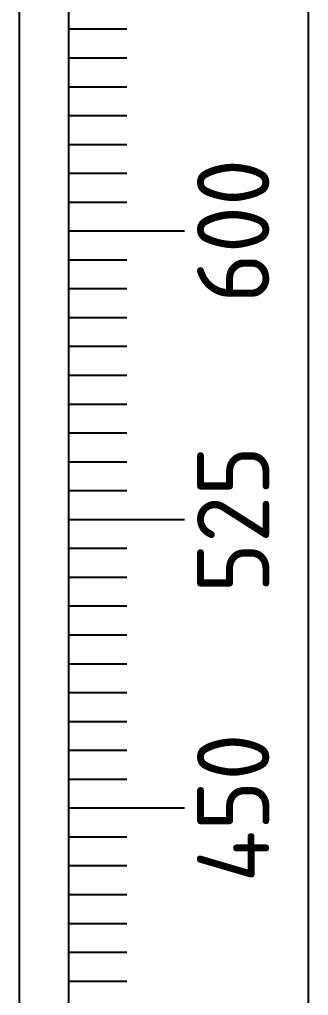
# Model space of a CAD drawing. Extents: x 0 to 1025, y -1312 to 297.
# Drawn here: x 410.5 to 415.5, y 86.62 to 103.53 of the extents above; entities that cross this region are included whole.
import ezdxf
from ezdxf.enums import TextEntityAlignment as Align

# ---------------------------------------------------------------- set-up
doc = ezdxf.new("R2010")
doc.units = 0
doc.header["$LTSCALE"] = 6
doc.header["$MEASUREMENT"] = 0
doc.layers.get('0').update_dxf_attribs({"linetype": 'CONTINUOUS'})
for name, color, linetype in [('L18', 4, 'CONTINUOUS'), ('L25', 1, 'CONTINUOUS'), ('T25', 1, 'CONTINUOUS'), ('TBLK18', 4, 'CONTINUOUS'), ('TBLK25', 1, 'CONTINUOUS'), ('TBLK35', 3, 'CONTINUOUS'), ('TBLK50', 7, 'CONTINUOUS')]:
    doc.layers.add(name, color=color, linetype=linetype)
doc.styles.add('ISO', font='iso3098b.shx')

# ---------------------------------------------------------------- blocks, each defined once
blk = doc.blocks.new('SCA15_3')
at = {"layer": 'L18'}
for p, q in [((-4.145, 14), (-4.145, 89)), ((-4.145, 57.5), (-3.145, 57.5)), ((-4.145, 57), (-3.145, 57)), ((-4.145, 56.5), (-3.145, 56.5)), ((-4.145, 56), (-3.145, 56)), ((-4.145, 55.5), (-3.145, 55.5)), ((-4.145, 55), (-3.145, 55)), ((-4.145, 54.5), (-3.145, 54.5)), ((-4.145, 54), (-2.145, 54)), ((-4.145, 53.5), (-3.145, 53.5)), ((-4.145, 53), (-3.145, 53)), ((-4.145, 52.5), (-3.145, 52.5)), ((-4.145, 52), (-3.145, 52)), ((-4.145, 51.5), (-3.145, 51.5)), ((-4.145, 51), (-3.145, 51)), ((-4.145, 50.5), (-3.145, 50.5)), ((-4.145, 50), (-3.145, 50)), ((-4.145, 49.5), (-3.145, 49.5)), ((-4.145, 49), (-2.145, 49)), ((-4.145, 48.5), (-3.145, 48.5)), ((-4.145, 48), (-3.145, 48)), ((-4.145, 47.5), (-3.145, 47.5)), ((-4.145, 47), (-3.145, 47)), ((-4.145, 46.5), (-3.145, 46.5)), ((-4.145, 46), (-3.145, 46)), ((-4.145, 45.5), (-3.145, 45.5)), ((-4.145, 45), (-3.145, 45)), ((-4.145, 44.5), (-3.145, 44.5)), ((-4.145, 44), (-2.145, 44)), ((-4.145, 43.5), (-3.145, 43.5)), ((-4.145, 43), (-3.145, 43)), ((-4.145, 42.5), (-3.145, 42.5)), ((-4.145, 42), (-3.145, 42)), ((-4.145, 41.5), (-3.145, 41.5)), ((-4.145, 41), (-3.145, 41))]:
    blk.add_line(p, q, dxfattribs=at)
at = {"layer": 'L18', "style": 'ISO'}
for s, p in [('600', (-0.678, 54)), ('525', (-0.678, 49)), ('450', (-0.678, 44))]:
    blk.add_text(s, height=1.25, rotation=90, dxfattribs=at).set_placement(p, align=Align.CENTER)
blk = doc.blocks.new('A3BBLK')
at = {"layer": 'TBLK50'}
blk.add_line((415.5, 4.5), (415.5, 292.5), dxfattribs=at)
blk = doc.blocks.new('a3_in_vtblk std dwg')
at = {"layer": 'TBLK35'}
blk.add_line((410.5, 37), (410.5, 292.5), dxfattribs=at)
blk.add_blockref('A3BBLK', (0, 0))
at = {"layer": 'TBLK18', "style": 'ISO'}
blk.add_attdef('MR_DIRECTORATE', text='', height=1.5, dxfattribs=at).set_placement((381.5, 68.119), align=Align.CENTER)
for tag, p in [('STREET_NAME', (355.514, 62.1)), ('SUBURB_POSTCODE', (388.488, 62.1)), ('TELEPHONE_NO.', (368.306, 59.836)), ('FAX_NO.', (393.555, 59.836))]:
    blk.add_attdef(tag, p, '', height=1.5, dxfattribs=at)
at = {"layer": 'TBLK25', "style": 'ISO'}
for tag, height, p in [('MR_BRANCH', 2, (381.5, 65.199)), ('ROAD_SECTION', 1.75, (384.5, 29.162)), ('SLK', 1.75, (384.5, 26.108)), ('CHAINAGE', 1.75, (384.5, 19.205))]:
    blk.add_attdef(tag, text='', height=height, dxfattribs=at).set_placement(p, align=Align.CENTER)
for tag, p, height in [('FILE_NUMBER', (371.773, 54.237), 2.5), ('DESIGNED_/_DRAWN', (371.773, 49.487), 2), ('VERIFIED', (371.773, 44.487), 2), ('APPROVED', (371.773, 39.487), 2), ('LOCAL_AUTHORITY', (370.48, 16.733), 1.25)]:
    blk.add_attdef(tag, p, '', height=height, dxfattribs=at)
at = {"layer": 'TBLK35', "style": 'ISO', "width": 0.9}
for tag, p in [('ROAD_PROJECT&NUMBER', (384.5, 32.231)), ('DRAWING_DESCRIPTION', (384.5, 22.288))]:
    blk.add_attdef(tag, text='', height=2.5, dxfattribs=at).set_placement(p, align=Align.CENTER)
at = {"layer": 'TBLK50', "style": 'ISO'}
blk.add_attdef('MRWA_DRG_NUMBER', (356.288, 6.085), '', height=5, dxfattribs=at)

msp = doc.modelspace()

# ---------------------------------------------------------------- block references
at = {"layer": 'L25'}
msp.add_blockref('SCA15_3', (415.5, 45.8684534), dxfattribs=at)
at = {"layer": 'T25'}
msp.add_blockref('a3_in_vtblk std dwg', (0.0000004, -0.0000002), dxfattribs=at)

doc.saveas('drawing.dxf')
